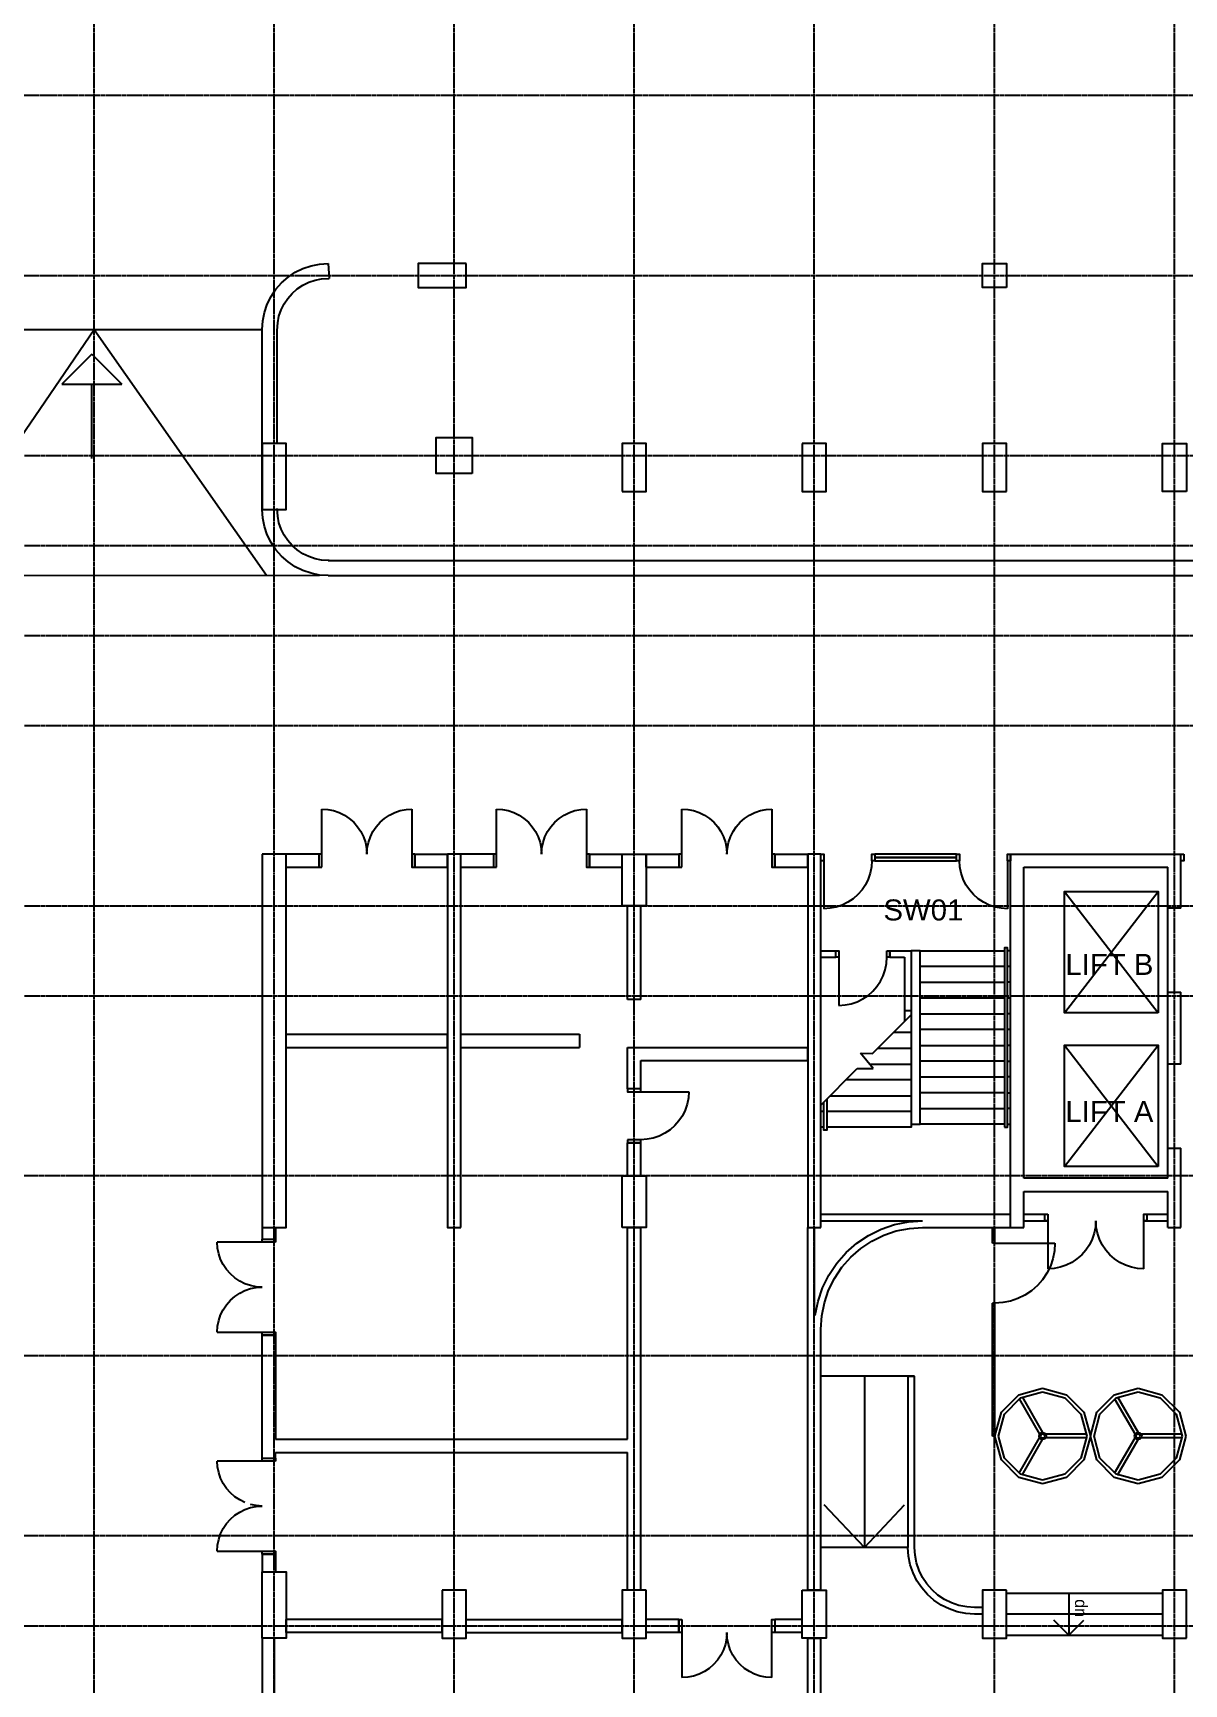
# Model space of a CAD drawing. Header units: millimetres. Extents: x -65483 to 85267, y -36001 to 67826.
# Drawn here: x -21552 to -2373, y -10690 to 16814 of the extents above; entities that cross this region are included whole.
import ezdxf

# ---------------------------------------------------------------- set-up
doc = ezdxf.new("R2010")
doc.units = ezdxf.units.MM
doc.linetypes.add('PCENTRE', pattern=[50.8, 31.75, -6.35, 6.35, -6.35])
for name, color, linetype in [('Boundaries_and_building_grids', 140, 'Continuous'), ('BRICK_WALLS_P4', 1, 'Continuous'), ('COLUMNS_P5', 5, 'Continuous'), ('DR', 8, 'Continuous'), ('Fourth Floor - Stairs', 8, 'Continuous'), ('LIFTS AND STAIRS', 8, 'Continuous'), ('TEXT', 2, 'Continuous'), ('WN', 4, 'Continuous')]:
    doc.layers.add(name, color=color, linetype=linetype)
doc.styles.add('Arial1', font='arial.ttf')

msp = doc.modelspace()

# ---------------------------------------------------------------- linework, layer by layer
at = {"layer": 'Boundaries_and_building_grids', "color": 140, "linetype": 'PCENTRE', "lineweight": -3}
for p, q in [((-20533, -17978), (-20533, 48423)), ((-17533, -17978), (-17533, 48423)), ((-14533, -17978), (-14533, 48423)), ((-11533, -17978), (-11533, 48423)), ((-8533, -17978), (-8533, 48423)), ((-5533, -17978), (-5533, 48423)), ((-2533, -17978), (-2533, 48423)), ((-52891, 15776), (50767, 15776)), ((-52891, 12776), (50767, 12776)), ((-62623, 9776), (50767, 9776)), ((-62623, 8276), (50767, 8276)), ((-62623, 6776), (50767, 6776)), ((-62623, 5276), (50767, 5276)), ((-62623, 2276), (50767, 2276)), ((-62623, 776), (50767, 776)), ((50767, -2224), (-62623, -2224)), ((50767, -5224), (-62623, -5224)), ((50767, -8224), (-62623, -8224)), ((50767, -9724), (-52891, -9724))]:
    msp.add_line(p, q, dxfattribs=at)
at = {"layer": 'BRICK_WALLS_P4'}
for p, q in [((-16788, 3136), (-17333, 3136)), ((-17333, 2916), (-17333, 3136)), ((-16788, 3136), (-16788, 2916)), ((-15188, 3136), (-15188, 2916)), ((-15188, 3136), (-14643, 3136)), ((-14643, 2916), (-14643, 3136)), ((-13878, 3136), (-14423, 3136)), ((-14423, 2916), (-14423, 3136)), ((-13878, 3136), (-13878, 2916)), ((-12278, 3136), (-12278, 2916)), ((-12278, 3136), (-11733, 3136)), ((-11733, 2916), (-11733, 3136)), ((-11333, 3136), (-10788, 3136)), ((-11333, 2916), (-11333, 3136)), ((-10788, 3136), (-10788, 2916)), ((-9188, 3136), (-9188, 2916)), ((-9188, 3136), (-8643, 3136)), ((-8643, 2916), (-8643, 3136)), ((-17333, 2916), (-16788, 2916)), ((-15188, 2916), (-14643, 2916)), ((-14423, 2916), (-13878, 2916)), ((-12278, 2916), (-11733, 2916)), ((-11333, 2916), (-10788, 2916)), ((-9188, 2916), (-8643, 2916)), ((-11643, 716), (-11643, 2276)), ((-11643, 2276), (-11423, 2276)), ((-11423, 716), (-11423, 2276)), ((-8423, 1526), (-8175, 1526)), ((-8423, 1416), (-8175, 1416)), ((-8175, 1416), (-8175, 1526)), ((-7275, 1416), (-7275, 1526)), ((-7275, 1526), (-6918, 1526)), ((-7275, 1416), (-7028, 1416)), ((-7028, 1416), (-7028, 350)), ((-6918, 1526), (-6918, 460)), ((-11423, 716), (-11643, 716)), ((-6918, 526), (-7028, 526)), ((-17333, 136), (-14643, 136)), ((-17333, -84), (-17333, 136)), ((-14643, -84), (-14643, 136)), ((-14423, 136), (-12443, 136)), ((-14423, -84), (-14423, 136)), ((-12443, 136), (-12443, -84)), ((-17333, -84), (-14643, -84)), ((-14423, -84), (-12443, -84)), ((-11643, -84), (-8643, -84)), ((-11643, -773), (-11643, -84)), ((-8643, -304), (-8643, -84)), ((-11423, -304), (-8643, -304)), ((-11423, -773), (-11423, -304)), ((-11423, -773), (-11643, -773)), ((-11643, -2224), (-11643, -1673)), ((-11423, -1673), (-11643, -1673)), ((-11423, -2224), (-11423, -1673)), ((-11643, -2224), (-11423, -2224)), ((-8423, -2864), (-5263, -2864)), ((-8423, -2974), (-8423, -2864)), ((-8423, -2974), (-6728, -2974)), ((-5263, -3084), (-5263, -2864)), ((-5043, -2864), (-4643, -2864)), ((-5043, -2974), (-5043, -2864)), ((-5043, -2974), (-4643, -2974)), ((-3043, -2864), (-2643, -2864)), ((-3043, -2974), (-2643, -2974)), ((-2643, -2974), (-2643, -2864)), ((-17733, -3084), (-17733, -3279)), ((-17733, -3084), (-17513, -3084)), ((-17733, -3279), (-17513, -3279)), ((-17513, -3084), (-17513, -3279)), ((-11643, -6614), (-11643, -3084)), ((-11643, -3084), (-11423, -3084)), ((-11423, -9124), (-11423, -3084)), ((-8643, -9124), (-8643, -3084)), ((-8643, -3084), (-8533, -3084)), ((-8533, -3084), (-8533, -4544)), ((-6728, -3084), (-5263, -3084)), ((-17733, -4879), (-17513, -4879)), ((-17733, -6925), (-17733, -4879)), ((-17513, -4879), (-17513, -6614)), ((-8423, -9124), (-8423, -4779)), ((-6973, -5559), (-6973, -8414)), ((-6973, -5559), (-6863, -5559)), ((-6863, -8414), (-6863, -5559)), ((-17513, -6614), (-11643, -6614)), ((-17513, -6834), (-11643, -6834)), ((-17513, -6925), (-17513, -6834)), ((-11643, -9124), (-11643, -6834)), ((-17733, -6925), (-17513, -6925)), ((-17733, -8525), (-17733, -8824)), ((-17733, -8525), (-17513, -8525)), ((-17513, -8525), (-17513, -8824)), ((-17733, -8824), (-17513, -8824)), ((-11423, -9124), (-11643, -9124)), ((-11423, -9124), (-11643, -9124)), ((-8423, -9124), (-8643, -9124)), ((-14733, -9614), (-17333, -9614)), ((-17333, -9834), (-17333, -9614)), ((-14733, -9834), (-14733, -9614)), ((-14333, -9614), (-11733, -9614)), ((-14333, -9834), (-14333, -9614)), ((-11733, -9834), (-11733, -9614)), ((-10790, -9614), (-11333, -9614)), ((-11333, -9834), (-11333, -9614)), ((-10790, -9614), (-10790, -9834)), ((-8733, -9614), (-9190, -9614)), ((-9190, -9614), (-9190, -9834)), ((-8733, -9834), (-8733, -9614)), ((-5733, -9414), (-5863, -9414)), ((-5733, -9524), (-5863, -9524)), ((-14733, -9834), (-17333, -9834)), ((-14333, -9834), (-11733, -9834)), ((-10790, -9834), (-11333, -9834)), ((-8733, -9834), (-9190, -9834)), ((-8643, -9924), (-8423, -9924)), ((-8643, -12524), (-8643, -9924)), ((-8423, -12524), (-8423, -9924))]:
    msp.add_line(p, q, dxfattribs=at)
at = {"layer": 'BRICK_WALLS_P4', "linetype": 'Continuous'}
for p, q in [((-8423, 460), (-8423, 1416)), ((-7195, -3036), (-6963, -2990)), ((-6963, -2990), (-6728, -2974)), ((-7827, -3347), (-7630, -3216)), ((-7630, -3216), (-7419, -3112)), ((-7575, -3311), (-7376, -3213)), ((-7419, -3112), (-7195, -3036)), ((-7376, -3213), (-7167, -3142)), ((-7167, -3142), (-6949, -3099)), ((-6949, -3099), (-6728, -3084)), ((-8160, -3680), (-8004, -3503)), ((-8004, -3503), (-7827, -3347)), ((-7926, -3581), (-7760, -3435)), ((-7760, -3435), (-7575, -3311)), ((-8291, -3877), (-8160, -3680)), ((-8196, -3932), (-8073, -3747)), ((-8073, -3747), (-7926, -3581)), ((-8471, -4312), (-8395, -4089)), ((-8395, -4089), (-8291, -3877)), ((-8294, -4131), (-8196, -3932)), ((-8517, -4544), (-8471, -4312)), ((-8408, -4558), (-8365, -4341)), ((-8365, -4341), (-8294, -4131)), ((-8517, -4544), (-8533, -4544)), ((-8423, -4779), (-8408, -4558)), ((-6963, -8559), (-6973, -8414)), ((-6854, -8545), (-6863, -8414)), ((-6935, -8702), (-6963, -8559)), ((-6888, -8839), (-6935, -8702)), ((-6829, -8673), (-6854, -8545)), ((-6787, -8797), (-6829, -8673)), ((-6729, -8914), (-6787, -8797)), ((-6824, -8969), (-6888, -8839)), ((-6743, -9090), (-6824, -8969)), ((-6656, -9023), (-6729, -8914)), ((-6570, -9121), (-6656, -9023)), ((-6648, -9199), (-6743, -9090)), ((-6539, -9295), (-6648, -9199)), ((-6472, -9208), (-6570, -9121)), ((-6418, -9376), (-6539, -9295)), ((-6363, -9280), (-6472, -9208)), ((-6245, -9338), (-6363, -9280)), ((-6122, -9380), (-6245, -9338)), ((-6288, -9440), (-6418, -9376)), ((-6150, -9486), (-6288, -9440)), ((-6008, -9515), (-6150, -9486)), ((-5993, -9406), (-6122, -9380)), ((-5863, -9524), (-6008, -9515)), ((-5863, -9414), (-5993, -9406)), ((-17733, -9924), (-17733, -12524)), ((-17533, -9924), (-17533, -12524))]:
    msp.add_line(p, q, dxfattribs=at)
at = {"layer": 'COLUMNS_P5'}
for p, q in [((-5263, -3084), (-5263, 3136)), ((-5263, 3136), (-2423, 3136)), ((-2423, 2236), (-2423, 3136)), ((-5043, -2264), (-5043, 2916)), ((-5043, 2916), (-2643, 2916)), ((-2643, 2236), (-2643, 2916)), ((-2423, 2236), (-2643, 2236)), ((-2643, 836), (-2643, 2236)), ((-2643, -364), (-2643, 836)), ((-2643, 836), (-2423, 836)), ((-2423, -364), (-2423, 836)), ((-2423, -364), (-2643, -364)), ((-2643, -1764), (-2643, -364)), ((-2643, -2264), (-2643, -1764)), ((-2643, -1764), (-2423, -1764)), ((-2423, -3084), (-2423, -1764)), ((-2643, -2264), (-5043, -2264)), ((-5043, -3084), (-5043, -2484)), ((-5043, -2484), (-2643, -2484)), ((-2643, -3084), (-2643, -2484)), ((-5263, -3084), (-5043, -3084)), ((-2643, -3084), (-2423, -3084))]:
    msp.add_line(p, q, dxfattribs=at)
at = {"layer": 'COLUMNS_P5', "lineweight": -3}
for points in [[(-14333, 12976), (-15133, 12976), (-15133, 12576), (-14333, 12576)], [(-17733, 9976), (-17733, 8876), (-17333, 8876), (-17333, 9976)], [(-11733, 9176), (-11333, 9176), (-11333, 9976), (-11733, 9976)], [(-8733, 9976), (-8733, 9176), (-8333, 9176), (-8333, 9976)], [(-5333, 9176), (-5333, 9976), (-5733, 9976), (-5733, 9176)], [(-2333, 9176), (-2733, 9176), (-2733, 9976), (-2333, 9976)], [(-17733, 3136), (-17733, -3084), (-17333, -3084), (-17333, 3136)], [(-14423, -3084), (-14423, 3136), (-14643, 3136), (-14643, -3084)], [(-11333, 3136), (-11333, 2276), (-11733, 2276), (-11733, 3136)], [(-8423, -3084), (-8423, 3136), (-8643, 3136), (-8643, -3084)], [(-11733, -3084), (-11733, -2224), (-11333, -2224), (-11333, -3084)], [(-17733, -8824), (-17333, -8824), (-17333, -9924), (-17733, -9924)], [(-14733, -9124), (-14733, -9924), (-14333, -9924), (-14333, -9124)], [(-11333, -9124), (-11733, -9124), (-11733, -9924), (-11333, -9924)], [(-8733, -9124), (-8333, -9124), (-8333, -9924), (-8733, -9924)], [(-5333, -9124), (-5733, -9124), (-5733, -9924), (-5333, -9924)], [(-2333, -9924), (-2333, -9124), (-2733, -9124), (-2733, -9924)]]:
    msp.add_lwpolyline(points, close=True, dxfattribs=at)
at = {"layer": 'COLUMNS_P5'}
for points in [[(-5333, 12576), (-5733, 12576), (-5733, 12976), (-5333, 12976), (-5333, 12576)], [(-14233, 9476), (-14833, 9476), (-14833, 10076), (-14233, 10076), (-14233, 9476)]]:
    msp.add_lwpolyline(points, dxfattribs=at)
at = {"layer": 'DR'}
for p, q in [((-16738, 3136), (-16738, 3886)), ((-16738, 3886), (-16640, 3879)), ((-16640, 3879), (-16544, 3860)), ((-16544, 3860), (-16451, 3829)), ((-15525, 3829), (-15432, 3860)), ((-15432, 3860), (-15336, 3879)), ((-15336, 3879), (-15238, 3886)), ((-15238, 3886), (-15238, 3136)), ((-13828, 3136), (-13828, 3886)), ((-13828, 3886), (-13730, 3879)), ((-13730, 3879), (-13634, 3860)), ((-13634, 3860), (-13541, 3829)), ((-12615, 3829), (-12522, 3860)), ((-12522, 3860), (-12426, 3879)), ((-12426, 3879), (-12328, 3886)), ((-12328, 3886), (-12328, 3136)), ((-10738, 3136), (-10738, 3886)), ((-10738, 3886), (-10640, 3879)), ((-10640, 3879), (-10544, 3860)), ((-10544, 3860), (-10451, 3829)), ((-9525, 3829), (-9432, 3860)), ((-9432, 3860), (-9336, 3879)), ((-9336, 3879), (-9238, 3886)), ((-9238, 3886), (-9238, 3136)), ((-16451, 3829), (-16363, 3785)), ((-16363, 3785), (-16281, 3731)), ((-16281, 3731), (-16207, 3666)), ((-16207, 3666), (-16143, 3592)), ((-16143, 3592), (-16088, 3511)), ((-15887, 3511), (-15833, 3592)), ((-15833, 3592), (-15768, 3666)), ((-15768, 3666), (-15694, 3731)), ((-15694, 3731), (-15613, 3785)), ((-15613, 3785), (-15525, 3829)), ((-13541, 3829), (-13453, 3785)), ((-13453, 3785), (-13371, 3731)), ((-13371, 3731), (-13297, 3666)), ((-13297, 3666), (-13233, 3592)), ((-13233, 3592), (-13178, 3511)), ((-12977, 3511), (-12923, 3592)), ((-12923, 3592), (-12858, 3666)), ((-12858, 3666), (-12784, 3731)), ((-12784, 3731), (-12703, 3785)), ((-12703, 3785), (-12615, 3829)), ((-10451, 3829), (-10363, 3785)), ((-10363, 3785), (-10281, 3731)), ((-10281, 3731), (-10207, 3666)), ((-10207, 3666), (-10143, 3592)), ((-10143, 3592), (-10088, 3511)), ((-9887, 3511), (-9833, 3592)), ((-9833, 3592), (-9768, 3666)), ((-9768, 3666), (-9694, 3731)), ((-9694, 3731), (-9613, 3785)), ((-9613, 3785), (-9525, 3829)), ((-16088, 3511), (-16045, 3423)), ((-16045, 3423), (-16013, 3330)), ((-16013, 3330), (-15994, 3234)), ((-15981, 3234), (-15962, 3330)), ((-15962, 3330), (-15931, 3423)), ((-15931, 3423), (-15887, 3511)), ((-13178, 3511), (-13135, 3423)), ((-13135, 3423), (-13103, 3330)), ((-13103, 3330), (-13084, 3234)), ((-13071, 3234), (-13052, 3330)), ((-13052, 3330), (-13021, 3423)), ((-13021, 3423), (-12977, 3511)), ((-10088, 3511), (-10045, 3423)), ((-10045, 3423), (-10013, 3330)), ((-10013, 3330), (-9994, 3234)), ((-9981, 3234), (-9962, 3330)), ((-9962, 3330), (-9931, 3423)), ((-9931, 3423), (-9887, 3511)), ((-15994, 3234), (-15988, 3136)), ((-15988, 3136), (-15981, 3234)), ((-13084, 3234), (-13078, 3136)), ((-13078, 3136), (-13071, 3234)), ((-9994, 3234), (-9988, 3136)), ((-9988, 3136), (-9981, 3234)), ((-8373, 3026), (-8373, 2226)), ((-7573, 3026), (-7580, 2921)), ((-6163, 3026), (-6163, 3081)), ((-6106, 2921), (-6113, 3026)), ((-5313, 3026), (-5313, 2226)), ((-7600, 2819), (-7634, 2720)), ((-7580, 2921), (-7600, 2819)), ((-6086, 2819), (-6106, 2921)), ((-6052, 2720), (-6086, 2819)), ((-7738, 2539), (-7807, 2460)), ((-7680, 2626), (-7738, 2539)), ((-7634, 2720), (-7680, 2626)), ((-6006, 2626), (-6052, 2720)), ((-5947, 2539), (-6006, 2626)), ((-5878, 2460), (-5947, 2539)), ((-8268, 2233), (-8373, 2226)), ((-8166, 2253), (-8268, 2233)), ((-8067, 2287), (-8166, 2253)), ((-7973, 2333), (-8067, 2287)), ((-7886, 2391), (-7973, 2333)), ((-7807, 2460), (-7886, 2391)), ((-5800, 2391), (-5878, 2460)), ((-5713, 2333), (-5800, 2391)), ((-5619, 2287), (-5713, 2333)), ((-5520, 2253), (-5619, 2287)), ((-5417, 2233), (-5520, 2253)), ((-5313, 2226), (-5417, 2233)), ((-8125, 1416), (-8125, 616)), ((-7332, 1311), (-7325, 1416)), ((-7432, 1016), (-7386, 1110)), ((-7386, 1110), (-7353, 1209)), ((-7353, 1209), (-7332, 1311)), ((-7638, 781), (-7560, 850)), ((-7560, 850), (-7491, 929)), ((-7491, 929), (-7432, 1016)), ((-8125, 616), (-8021, 623)), ((-8021, 623), (-7918, 643)), ((-7918, 643), (-7819, 677)), ((-7819, 677), (-7725, 723)), ((-7725, 723), (-7638, 781)), ((-11423, -823), (-10623, -823)), ((-10623, -823), (-10630, -927)), ((-10650, -1030), (-10684, -1129)), ((-10630, -927), (-10650, -1030)), ((-10788, -1310), (-10857, -1388)), ((-10730, -1223), (-10788, -1310)), ((-10684, -1129), (-10730, -1223)), ((-11318, -1616), (-11423, -1623)), ((-11216, -1595), (-11318, -1616)), ((-11117, -1562), (-11216, -1595)), ((-11023, -1515), (-11117, -1562)), ((-10936, -1457), (-11023, -1515)), ((-10857, -1388), (-10936, -1457)), ((-4643, -2974), (-4643, -3774)), ((-3843, -2974), (-3850, -3079)), ((-3836, -3079), (-3843, -2974)), ((-3043, -3774), (-3043, -2974)), ((-3904, -3280), (-3950, -3374)), ((-3870, -3181), (-3904, -3280)), ((-3850, -3079), (-3870, -3181)), ((-3816, -3181), (-3836, -3079)), ((-3782, -3280), (-3816, -3181)), ((-3736, -3374), (-3782, -3280)), ((-17733, -3329), (-18483, -3329)), ((-18476, -3427), (-18483, -3329)), ((-18457, -3523), (-18476, -3427)), ((-18426, -3616), (-18457, -3523)), ((-5523, -3346), (-4523, -3346)), ((-4531, -3476), (-4557, -3605)), ((-4523, -3346), (-4531, -3476)), ((-4077, -3540), (-4156, -3609)), ((-4008, -3461), (-4077, -3540)), ((-3950, -3374), (-4008, -3461)), ((-3677, -3461), (-3736, -3374)), ((-3608, -3540), (-3677, -3461)), ((-3530, -3609), (-3608, -3540)), ((-18382, -3704), (-18426, -3616)), ((-18328, -3785), (-18382, -3704)), ((-18263, -3859), (-18328, -3785)), ((-4657, -3846), (-4729, -3955)), ((-4599, -3729), (-4657, -3846)), ((-4538, -3767), (-4643, -3774)), ((-4557, -3605), (-4599, -3729)), ((-4436, -3747), (-4538, -3767)), ((-4337, -3713), (-4436, -3747)), ((-4243, -3667), (-4337, -3713)), ((-4156, -3609), (-4243, -3667)), ((-3443, -3667), (-3530, -3609)), ((-3349, -3713), (-3443, -3667)), ((-3250, -3747), (-3349, -3713)), ((-3147, -3767), (-3250, -3747)), ((-3043, -3774), (-3147, -3767)), ((-18189, -3924), (-18263, -3859)), ((-18108, -3978), (-18189, -3924)), ((-18020, -4022), (-18108, -3978)), ((-17927, -4053), (-18020, -4022)), ((-18020, -4136), (-17927, -4104)), ((-17831, -4072), (-17927, -4053)), ((-17927, -4104), (-17831, -4085)), ((-17733, -4079), (-17831, -4072)), ((-17831, -4085), (-17733, -4079)), ((-4816, -4053), (-4914, -4139)), ((-4729, -3955), (-4816, -4053)), ((-18382, -4454), (-18328, -4372)), ((-18328, -4372), (-18263, -4298)), ((-18263, -4298), (-18189, -4234)), ((-18189, -4234), (-18108, -4179)), ((-18108, -4179), (-18020, -4136)), ((-5392, -4337), (-5523, -4346)), ((-5264, -4312), (-5392, -4337)), ((-5140, -4270), (-5264, -4312)), ((-5023, -4212), (-5140, -4270)), ((-4914, -4139), (-5023, -4212)), ((-18476, -4731), (-18457, -4635)), ((-18457, -4635), (-18426, -4542)), ((-18426, -4542), (-18382, -4454)), ((-18483, -4829), (-18476, -4731)), ((-18483, -4829), (-17733, -4829)), ((-5125, -5871), (-4728, -5764)), ((-4728, -5764), (-4330, -5871)), ((-3535, -5871), (-3137, -5764)), ((-3137, -5764), (-2740, -5871)), ((-5416, -6162), (-5125, -5871)), ((-5364, -6192), (-5095, -5923)), ((-5121, -5938), (-4780, -6529)), ((-5095, -5923), (-4728, -5824)), ((-5069, -5908), (-4728, -6499)), ((-4728, -5824), (-4360, -5923)), ((-4360, -5923), (-4091, -6192)), ((-4330, -5871), (-4039, -6162)), ((-3826, -6162), (-3535, -5871)), ((-3774, -6192), (-3505, -5923)), ((-3531, -5938), (-3189, -6529)), ((-3505, -5923), (-3137, -5824)), ((-3479, -5908), (-3137, -6499)), ((-3137, -5824), (-2770, -5923)), ((-2770, -5923), (-2501, -6192)), ((-2740, -5871), (-2449, -6162)), ((-5523, -6559), (-5416, -6162)), ((-5463, -6559), (-5364, -6192)), ((-4091, -6192), (-3993, -6559)), ((-4039, -6162), (-3933, -6559)), ((-3933, -6559), (-3826, -6162)), ((-3872, -6559), (-3774, -6192)), ((-2501, -6192), (-2402, -6559)), ((-2449, -6162), (-2342, -6559)), ((-5416, -6957), (-5523, -6559)), ((-5364, -6927), (-5463, -6559)), ((-5121, -7180), (-4780, -6589)), ((-4788, -6559), (-4780, -6529)), ((-4780, -6589), (-4788, -6559)), ((-4780, -6529), (-4758, -6507)), ((-4758, -6611), (-4780, -6589)), ((-4762, -6559), (-4758, -6542)), ((-4758, -6577), (-4762, -6559)), ((-4758, -6507), (-4728, -6499)), ((-4758, -6542), (-4745, -6529)), ((-4745, -6589), (-4758, -6577)), ((-4745, -6529), (-4728, -6525)), ((-4728, -6594), (-4745, -6589)), ((-4728, -6499), (-4698, -6507)), ((-4728, -6525), (-4710, -6529)), ((-4710, -6589), (-4728, -6594)), ((-4710, -6529), (-4698, -6542)), ((-4698, -6577), (-4710, -6589)), ((-4698, -6507), (-4676, -6529)), ((-4698, -6542), (-4693, -6559)), ((-4693, -6559), (-4698, -6577)), ((-4676, -6589), (-4698, -6611)), ((-4693, -6559), (-4693, -6559)), ((-3993, -6529), (-4676, -6529)), ((-4676, -6529), (-4668, -6559)), ((-4668, -6559), (-4676, -6589)), ((-3993, -6589), (-4676, -6589)), ((-4668, -6559), (-4668, -6559)), ((-3993, -6559), (-4091, -6927)), ((-3933, -6559), (-4039, -6957)), ((-3993, -6559), (-3993, -6559)), ((-3826, -6957), (-3933, -6559)), ((-3933, -6559), (-3933, -6559)), ((-3774, -6927), (-3872, -6559)), ((-3531, -7180), (-3189, -6589)), ((-3197, -6559), (-3189, -6529)), ((-3189, -6589), (-3197, -6559)), ((-3189, -6529), (-3167, -6507)), ((-3167, -6611), (-3189, -6589)), ((-3172, -6559), (-3167, -6542)), ((-3167, -6577), (-3172, -6559)), ((-3167, -6507), (-3137, -6499)), ((-3167, -6542), (-3155, -6529)), ((-3155, -6589), (-3167, -6577)), ((-3155, -6529), (-3137, -6525)), ((-3137, -6594), (-3155, -6589)), ((-3137, -6499), (-3107, -6507)), ((-3137, -6525), (-3120, -6529)), ((-3120, -6589), (-3137, -6594)), ((-3120, -6529), (-3107, -6542)), ((-3107, -6577), (-3120, -6589)), ((-3107, -6507), (-3086, -6529)), ((-3107, -6542), (-3103, -6559)), ((-3103, -6559), (-3107, -6577)), ((-3086, -6589), (-3107, -6611)), ((-3103, -6559), (-3103, -6559)), ((-2403, -6529), (-3086, -6529)), ((-3086, -6529), (-3077, -6559)), ((-3077, -6559), (-3086, -6589)), ((-2403, -6589), (-3086, -6589)), ((-3077, -6559), (-3077, -6559)), ((-2402, -6559), (-2501, -6927)), ((-2342, -6559), (-2449, -6957)), ((-2402, -6559), (-2402, -6559)), ((-5069, -7210), (-4728, -6619)), ((-4728, -6619), (-4758, -6611)), ((-4698, -6611), (-4728, -6619)), ((-3479, -7210), (-3137, -6619)), ((-3137, -6619), (-3167, -6611)), ((-3107, -6611), (-3137, -6619)), ((-17733, -6975), (-18483, -6975)), ((-18476, -7073), (-18483, -6975)), ((-18457, -7169), (-18476, -7073)), ((-5125, -7248), (-5416, -6957)), ((-5095, -7196), (-5364, -6927)), ((-4091, -6927), (-4360, -7196)), ((-4039, -6957), (-4330, -7248)), ((-3535, -7248), (-3826, -6957)), ((-3505, -7196), (-3774, -6927)), ((-2501, -6927), (-2770, -7196)), ((-2449, -6957), (-2740, -7248)), ((-18426, -7262), (-18457, -7169)), ((-18382, -7350), (-18426, -7262)), ((-18328, -7431), (-18382, -7350)), ((-4728, -7354), (-5125, -7248)), ((-4728, -7294), (-5095, -7196)), ((-4360, -7196), (-4728, -7294)), ((-4330, -7248), (-4728, -7354)), ((-3137, -7354), (-3535, -7248)), ((-3137, -7294), (-3505, -7196)), ((-2770, -7196), (-3137, -7294)), ((-2740, -7248), (-3137, -7354)), ((-18263, -7505), (-18328, -7431)), ((-18189, -7570), (-18263, -7505)), ((-18108, -7624), (-18189, -7570)), ((-18020, -7668), (-18108, -7624)), ((-17831, -7718), (-17927, -7699)), ((-18328, -8018), (-18263, -7944)), ((-18263, -7944), (-18189, -7880)), ((-18189, -7880), (-18108, -7825)), ((-18108, -7825), (-18020, -7782)), ((-18020, -7782), (-17927, -7750)), ((-17927, -7750), (-17831, -7731)), ((-17733, -7725), (-17831, -7718)), ((-17831, -7731), (-17733, -7725)), ((-17733, -7725), (-17733, -7725)), ((-18457, -8281), (-18426, -8188)), ((-18426, -8188), (-18382, -8100)), ((-18382, -8100), (-18328, -8018)), ((-18483, -8475), (-18476, -8377)), ((-18483, -8475), (-17733, -8475)), ((-18476, -8377), (-18457, -8281)), ((-10740, -9834), (-10740, -10584)), ((-9990, -9834), (-9996, -9932)), ((-9984, -9932), (-9990, -9834)), ((-9240, -10584), (-9240, -9834)), ((-10047, -10121), (-10090, -10209)), ((-10015, -10028), (-10047, -10121)), ((-9996, -9932), (-10015, -10028)), ((-9964, -10028), (-9984, -9932)), ((-9933, -10121), (-9964, -10028)), ((-9889, -10209), (-9933, -10121)), ((-10283, -10429), (-10365, -10484)), ((-10210, -10365), (-10283, -10429)), ((-10145, -10291), (-10210, -10365)), ((-10090, -10209), (-10145, -10291)), ((-9835, -10291), (-9889, -10209)), ((-9770, -10365), (-9835, -10291)), ((-9697, -10429), (-9770, -10365)), ((-9615, -10484), (-9697, -10429)), ((-10642, -10578), (-10740, -10584)), ((-10546, -10559), (-10642, -10578)), ((-10453, -10527), (-10546, -10559)), ((-10365, -10484), (-10453, -10527)), ((-9527, -10527), (-9615, -10484)), ((-9434, -10559), (-9527, -10527)), ((-9338, -10578), (-9434, -10559)), ((-9240, -10584), (-9338, -10578))]:
    msp.add_line(p, q, dxfattribs=at)
for points in [[(-16738, 2916), (-16738, 3136), (-16788, 3136), (-16788, 2916), (-16738, 2916)], [(-15188, 2916), (-15188, 3136), (-15238, 3136), (-15238, 2916), (-15188, 2916)], [(-13828, 2916), (-13828, 3136), (-13878, 3136), (-13878, 2916), (-13828, 2916)], [(-12278, 2916), (-12278, 3136), (-12328, 3136), (-12328, 2916), (-12278, 2916)], [(-10738, 2916), (-10738, 3136), (-10788, 3136), (-10788, 2916), (-10738, 2916)], [(-9188, 2916), (-9188, 3136), (-9238, 3136), (-9238, 2916), (-9188, 2916)], [(-8423, 3026), (-8423, 3136), (-8373, 3136), (-8373, 3026), (-8423, 3026)], [(-7573, 3026), (-7573, 3136), (-7523, 3136), (-7523, 3026), (-7573, 3026)], [(-6163, 3026), (-6163, 3136), (-6113, 3136), (-6113, 3026), (-6163, 3026)], [(-5313, 3026), (-5313, 3136), (-5263, 3136), (-5263, 3026), (-5313, 3026)], [(-2373, 3136), (-2373, 3026), (-2423, 3026), (-2423, 3136), (-2373, 3136)], [(-8175, 1526), (-8125, 1526), (-8125, 1416), (-8175, 1416), (-8175, 1526)], [(-7325, 1526), (-7275, 1526), (-7275, 1416), (-7325, 1416), (-7325, 1526)], [(-11643, -773), (-11643, -823), (-11423, -823), (-11423, -773), (-11643, -773)], [(-11643, -1623), (-11643, -1673), (-11423, -1673), (-11423, -1623), (-11643, -1623)], [(-4643, -2864), (-4643, -2974), (-4693, -2974), (-4693, -2864), (-4643, -2864)], [(-2993, -2864), (-2993, -2974), (-3043, -2974), (-3043, -2864), (-2993, -2864)], [(-17513, -3329), (-17733, -3329), (-17733, -3279), (-17513, -3279), (-17513, -3329)], [(-17513, -4879), (-17733, -4879), (-17733, -4829), (-17513, -4829), (-17513, -4879)], [(-17513, -6975), (-17733, -6975), (-17733, -6925), (-17513, -6925), (-17513, -6975)], [(-17513, -8525), (-17733, -8525), (-17733, -8475), (-17513, -8475), (-17513, -8525)], [(-10740, -9614), (-10740, -9834), (-10790, -9834), (-10790, -9614), (-10740, -9614)], [(-9190, -9614), (-9190, -9834), (-9240, -9834), (-9240, -9614), (-9190, -9614)]]:
    msp.add_lwpolyline(points, dxfattribs=at)
at = {"layer": 'Fourth Floor - Stairs', "color": 8, "linetype": 'Continuous'}
for p, q in [((-4366, 490), (-2804, 2511)), ((-4366, 2511), (-2804, 490)), ((-4366, -47), (-2804, -2068)), ((-4366, -2068), (-2804, -47))]:
    msp.add_line(p, q, dxfattribs=at)
for points in [[(-2804, 490), (-4366, 490), (-4366, 2511), (-2804, 2511), (-2804, 490)], [(-2804, -2068), (-4366, -2068), (-4366, -47), (-2804, -47), (-2804, -2068)]]:
    msp.add_lwpolyline(points, dxfattribs=at)
at = {"layer": 'LIFTS AND STAIRS', "linetype": 'Continuous'}
for p, q in [((-17054, 12892), (-16918, 12938)), ((-16918, 12938), (-16776, 12966)), ((-16776, 12966), (-16633, 12976)), ((-16633, 12976), (-16616, 12726)), ((-17505, 12545), (-17411, 12654)), ((-17411, 12654), (-17302, 12748)), ((-17302, 12748), (-17183, 12828)), ((-17183, 12828), (-17054, 12892)), ((-17058, 12611), (-16958, 12661)), ((-16958, 12661), (-16853, 12696)), ((-16853, 12696), (-16744, 12718)), ((-16744, 12718), (-16616, 12726)), ((-17649, 12297), (-17585, 12426)), ((-17585, 12426), (-17505, 12545)), ((-17368, 12300), (-17307, 12393)), ((-17307, 12393), (-17233, 12476)), ((-17233, 12476), (-17150, 12550)), ((-17150, 12550), (-17058, 12611)), ((-17723, 12019), (-17695, 12160)), ((-17695, 12160), (-17649, 12297)), ((-17453, 12096), (-17418, 12201)), ((-17418, 12201), (-17368, 12300)), ((-17733, 11876), (-17724, 12017)), ((-17483, 11860), (-17475, 11984)), ((-17475, 11984), (-17453, 12096)), ((-17723, 8732), (-17733, 8876)), ((-17475, 8765), (-17483, 8892)), ((-17695, 8591), (-17723, 8732)), ((-17649, 8455), (-17695, 8591)), ((-17453, 8656), (-17475, 8765)), ((-17418, 8551), (-17453, 8656)), ((-17368, 8451), (-17418, 8551)), ((-17585, 8326), (-17649, 8455)), ((-17505, 8206), (-17585, 8326)), ((-17307, 8359), (-17368, 8451)), ((-17233, 8275), (-17307, 8359)), ((-17150, 8202), (-17233, 8275)), ((-17411, 8098), (-17505, 8206)), ((-17302, 8003), (-17411, 8098)), ((-17183, 7923), (-17302, 8003)), ((-17058, 8140), (-17150, 8202)), ((-16958, 8091), (-17058, 8140)), ((-16853, 8055), (-16958, 8091)), ((-16744, 8034), (-16853, 8055)), ((-16616, 8025), (-16744, 8034)), ((-17054, 7859), (-17183, 7923)), ((-16918, 7813), (-17054, 7859)), ((-16776, 7785), (-16918, 7813)), ((-16633, 7776), (-16776, 7785))]:
    msp.add_line(p, q, dxfattribs=at)
at = {"layer": 'LIFTS AND STAIRS'}
for p, q in [((-23333, 11876), (-17733, 11876)), ((-23331, 7777), (-20533, 11876)), ((-20533, 11876), (-17663, 7784)), ((-17733, 8876), (-17733, 11876)), ((-17483, 9976), (-17483, 11876)), ((-20571, 11465), (-21071, 10965)), ((-20571, 11465), (-20071, 10965)), ((-21071, 10965), (-20071, 10965)), ((-20571, 9725), (-20571, 10965)), ((-17483, 8876), (-17483, 8884)), ((-16633, 8026), (14567, 8026)), ((-24433, 7776), (-16776, 7785)), ((-16633, 7776), (14567, 7776)), ((-6768, 1526), (-5363, 1526)), ((-5263, 1526), (-5313, 1526)), ((-5363, 1263), (-6768, 1263)), ((-5263, 1263), (-5313, 1263)), ((-6768, 1000), (-5363, 1000)), ((-5263, 1000), (-5313, 1000)), ((-5363, 738), (-6768, 738)), ((-5263, 738), (-5313, 738)), ((-7564, -186), (-6918, 460)), ((-6768, 475), (-5363, 475)), ((-5263, 475), (-5313, 475)), ((-6918, 162), (-7216, 162)), ((-5363, 212), (-6768, 212)), ((-5263, 212), (-5313, 212)), ((-7552, -439), (-7762, -180)), ((-7762, -180), (-7564, -186)), ((-6918, -101), (-7478, -101)), ((-6768, -51), (-5363, -51)), ((-5263, -51), (-5313, -51)), ((-8423, -1045), (-7817, -439)), ((-7817, -439), (-7552, -439)), ((-7614, -363), (-6918, -363)), ((-5363, -313), (-6768, -313)), ((-5313, -313), (-5263, -313)), ((-6918, -626), (-8004, -626)), ((-6768, -576), (-5363, -576)), ((-5263, -576), (-5313, -576)), ((-8266, -889), (-6918, -889)), ((-5363, -839), (-6768, -839)), ((-5313, -839), (-5263, -839)), ((-8373, -1152), (-8423, -1152)), ((-6918, -1152), (-8323, -1152)), ((-6768, -1102), (-5363, -1102)), ((-5363, -1364), (-6768, -1364)), ((-5263, -1102), (-5313, -1102)), ((-5313, -1364), (-5263, -1364)), ((-8373, -1414), (-8423, -1414)), ((-6863, -5559), (-8423, -5559)), ((-7698, -5559), (-7698, -8414)), ((-7698, -8414), (-8368, -7705)), ((-7698, -8414), (-7028, -7705)), ((-6973, -8414), (-8423, -8414)), ((-5333, -9174), (-2733, -9174)), ((-4293, -9188), (-4293, -9876)), ((-2733, -9524), (-5333, -9524)), ((-4293, -9876), (-4543, -9626)), ((-4293, -9876), (-4043, -9626)), ((-5333, -9874), (-2733, -9874))]:
    msp.add_line(p, q, dxfattribs=at)
for points in [[(-6918, -1364), (-6768, -1364), (-6768, 1526), (-6918, 1526), (-6918, -1364)], [(-5363, -1414), (-5313, -1414), (-5313, 1576), (-5363, 1576), (-5363, -1414)], [(-8323, -945), (-8323, -1464), (-8373, -1464), (-8373, -995)], [(-6918, -1364), (-6918, -1414), (-8323, -1414)]]:
    msp.add_lwpolyline(points, dxfattribs=at)
at = {"layer": 'WN'}
for p, q in [((-6163, 3136), (-7523, 3136)), ((-7523, 3086), (-6163, 3086)), ((-6163, 3076), (-7523, 3076)), ((-7523, 3026), (-6163, 3026)), ((-5563, -3346), (-5563, -3084)), ((-5523, -3346), (-5523, -3084)), ((-5523, -3346), (-5563, -3346)), ((-5563, -6559), (-5563, -4346)), ((-5523, -4346), (-5563, -4346)), ((-5523, -6559), (-5523, -4346)), ((-5523, -6559), (-5563, -6559))]:
    msp.add_line(p, q, dxfattribs=at)

# ---------------------------------------------------------------- texts
at = {"layer": 'LIFTS AND STAIRS'}
msp.add_text('up', height=200.4, rotation=90, dxfattribs=at).set_placement((-4035, -9575))
at = {"layer": 'TEXT', "linetype": 'Continuous', "char_height": 350, "attachment_point": 7, "style": 'Arial1'}
for s, insert in [('SW01', (-7381, 2025)), ('LIFT B', (-4349, 1123)), ('LIFT A', (-4349, -1329))]:
    msp.add_mtext(s, dxfattribs=dict(at, insert=insert))

doc.saveas('drawing.dxf')
